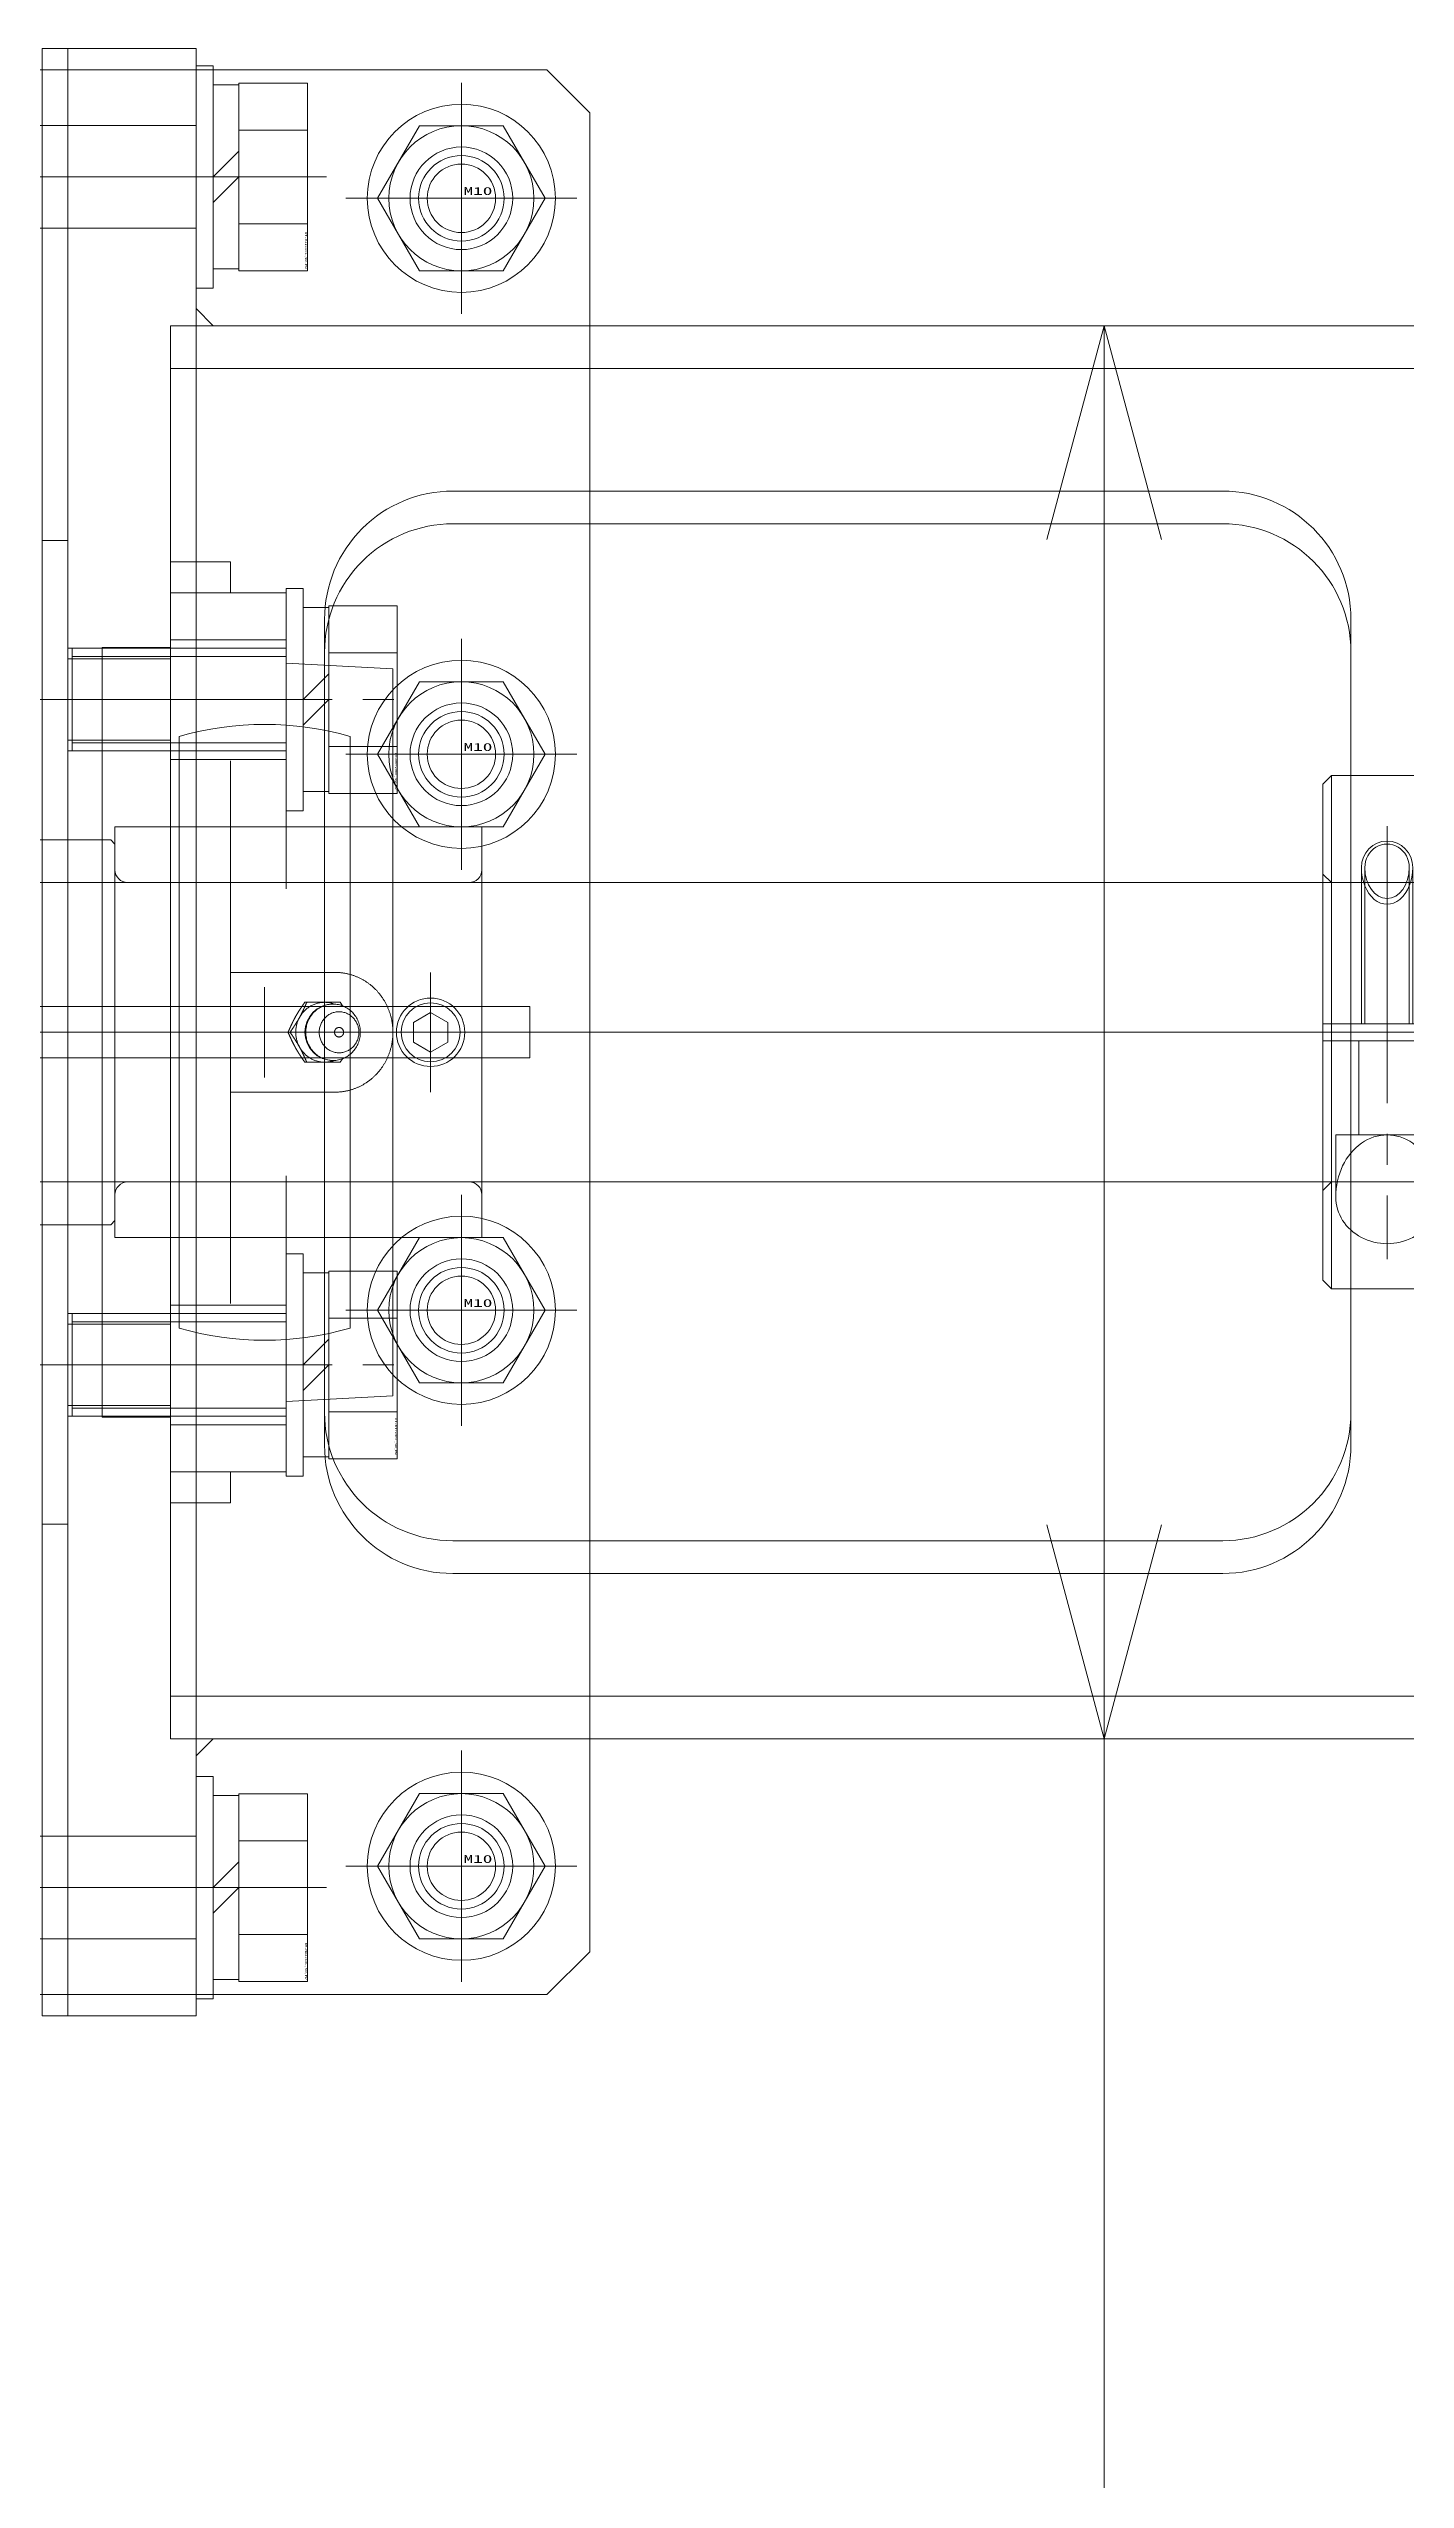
# Model space of a CAD drawing. Units: millimetres at full size. Extents: x -19442 to 19442, y -5866 to 5866.
# Drawn here: x -13617.4 to -13458.8, y 2080 to 2364.2 of the extents above; entities that cross this region are included whole.
import ezdxf
from ezdxf.enums import TextEntityAlignment as Align

# ---------------------------------------------------------------- set-up
doc = ezdxf.new("R2010")
doc.units = ezdxf.units.MM
doc.header["$LTSCALE"] = 3.6
doc.linetypes.add('CHAIN2', pattern=[12, 9, -1, 1, -1])
for name, color, linetype, lineweight in [('0-3_04_HIDDEN', 7, 'Continuous', 9), ('0-4_05_CENTER', 2, 'CHAIN2', 9), ('0-5_08_DIM', 3, 'Continuous', 9), ('0-6_0', 2, 'Continuous', 9), ('0-7_10_DRAFT', 1, 'Continuous', 9)]:
    doc.layers.add(name, color=color, linetype=linetype, lineweight=lineweight)
doc.styles.add('ＭＳ ゴシック', font='')
doc.styles.get('ＭＳ ゴシック').set_extended_font_data('MS Gothic')

# ---------------------------------------------------------------- blocks, each defined once
blk = doc.blocks.new('A$C757C1326_1')
at = {"layer": '0-3_04_HIDDEN'}
for p, q in [((1318, 112.5), (1285, 112.5)), ((1364, 82.6), (1364, -82.6)), ((1318, -112.5), (1285, -112.5))]:
    blk.add_line(p, q, dxfattribs=at)
blk.add_lwpolyline([(1242, 3), (1357, 3), (1357, -3), (1242, -3)], close=True, dxfattribs=at)
for centre in [(1349, 32.5), (1349, -32.5)]:
    blk.add_circle(centre, 6, dxfattribs=at)
at = {"layer": '0-4_05_CENTER'}
for p, q in [((1349, 87.162), (1349, 107.838)), ((1306.997, 100), (1277.623, 100)), ((1359.338, 97.5), (1338.662, 97.5)), ((1349, 22.162), (1349, 42.838)), ((1359.338, 32.5), (1338.662, 32.5)), ((-13.598, 0), (1372.498, 0)), ((1349, -42.838), (1349, -22.162)), ((1359.338, -32.5), (1338.662, -32.5)), ((1349, -107.838), (1349, -87.162)), ((1359.338, -97.5), (1338.662, -97.5)), ((1306.997, -100), (1277.623, -100))]:
    blk.add_line(p, q, dxfattribs=at)
at = {"layer": '0-6_0', "color": 134}
for points in [[(1318, 112.5), (1359, 112.5), (1364, 107.5), (1364, 82.6)], [(1364, -82.6), (1364, -107.5), (1359, -112.5), (1318, -112.5)]]:
    blk.add_lwpolyline(points, dxfattribs=at)
for centre in [(1349, 97.5), (1349, -97.5)]:
    blk.add_circle(centre, 6, dxfattribs=at)
blk = doc.blocks.new('10b_1')
at = {"layer": '0-6_0', "color": 134, "linetype": 'CHAIN2'}
for p, q in [((0, -13.512), (0, 13.512)), ((13.512, 0), (-13.512, 0))]:
    blk.add_line(p, q, dxfattribs=at)
at = {"layer": '0-6_0', "color": 134}
for q in [(-9.8, 0), (4.9, 8.487)]:
    blk.add_line((-4.9, 8.487), q, dxfattribs=at)
for points in [[(4.9, -8.487), (9.8, 0), (4.9, 8.487)], [(-9.8, 0), (-4.9, -8.487), (4.9, -8.487)]]:
    blk.add_lwpolyline(points, dxfattribs=at)
for radius in [11, 8.487, 5, 4]:
    blk.add_circle((0, 0), radius, dxfattribs=at)
at = {"layer": '0-7_10_DRAFT', "style": 'ＭＳ ゴシック', "width": 1.8}
blk.add_text('M10', height=0.9164, dxfattribs=at).set_placement((0.256, 0.117), align=Align.BOTTOM_LEFT)
blk = doc.blocks.new('A$C7CA06694_1')
at = {"layer": '0-3_04_HIDDEN'}
for p in [(1352, 32.5), (1352, -32.5)]:
    blk.add_blockref('10b_1', p, dxfattribs=at)
at = {"layer": '0-6_0'}
for name, p in [('A$C757C1326_1', (3, 0)), ('10b_1', (1352, 97.5)), ('10b_1', (1352, -97.5))]:
    blk.add_blockref(name, p, dxfattribs=at)
blk = doc.blocks.new('A$C5D2D39D7_1')
at = {"layer": '0-4_05_CENTER'}
for p, q in [((142.5, 87.162), (142.5, 107.838)), ((152.838, 97.5), (132.162, 97.5)), ((142.5, 22.162), (142.5, 42.838)), ((152.838, 32.5), (132.162, 32.5)), ((142.5, -42.838), (142.5, -22.162)), ((152.838, -32.5), (132.162, -32.5)), ((142.5, -107.838), (142.5, -87.162)), ((152.838, -97.5), (132.162, -97.5))]:
    blk.add_line(p, q, dxfattribs=at)
blk = doc.blocks.new('MUCFC207a_1')
at = {"layer": '0-3_04_HIDDEN', "color": 2}
for p, q in [((-45, 8), (-45, 0)), ((-45, 8), (45, 8)), ((-24, 6.5), (24, 6.5)), ((45, 8), (45, 0)), ((-17.5, 5), (-17.5, -34.9)), ((17.5, 5), (17.5, -34.9)), ((-55, 0), (-55, -7)), ((-51.391, 0), (-51.391, -13.5)), ((-45.891, 0), (-45.891, -13.5)), ((-31.891, 0), (-31.891, -13.5)), ((31.891, 0), (31.891, -13.5)), ((45.891, 0), (45.891, -13.5)), ((51.391, 0), (51.391, -13.5)), ((-51.391, -7), (-55, -7)), ((-31.723, -7), (31.723, -7)), ((-7, -19.239), (-7, -7)), ((7, -19.239), (7, -7)), ((55, -7), (51.391, -7)), ((-16.786, -13.5), (-51.391, -13.5)), ((-42.5, -26), (-43.158, -13.5)), ((0, -13.974), (0, -13.736)), ((16.786, -13.5), (51.391, -13.5)), ((42.5, -26), (43.158, -13.5)), ((-3.5, -15.688), (-3.5, -19.829)), ((3.5, -15.688), (3.5, -19.829)), ((-3.5, -19.829), (-3.093, -20.111)), ((3.5, -19.829), (3.093, -20.111)), ((42.5, -26), (-42.5, -26)), ((-24, -36.4), (24, -36.4))]:
    blk.add_line(p, q, dxfattribs=at)
for points in [[(-24, 6.5), (-24, -26), (-24, -36.4)], [(24, 6.5), (24, -26), (24, -36.4)], [(-55, 0), (55, 0), (55, -7)], [(-1.843, -14.624), (-1.821, -14.612), (-1.799, -14.599), (-1.776, -14.587), (-1.754, -14.575), (-1.732, -14.563), (-1.71, -14.551), (-1.688, -14.539), (-1.666, -14.527), (-1.644, -14.515), (-1.621, -14.503), (-1.599, -14.491), (-1.577, -14.479), (-1.555, -14.468), (-1.532, -14.456), (-1.51, -14.444), (-1.488, -14.433), (-1.465, -14.421), (-1.443, -14.409), (-1.42, -14.398), (-1.398, -14.386), (-1.375, -14.375), (-1.353, -14.364), (-1.33, -14.352), (-1.308, -14.341), (-1.285, -14.33), (-1.263, -14.318), (-1.24, -14.307), (-1.217, -14.296), (-1.195, -14.285), (-1.172, -14.274), (-1.149, -14.263), (-1.127, -14.252), (-1.104, -14.241), (-1.081, -14.23), (-1.058, -14.219), (-1.036, -14.208), (-1.013, -14.197), (-0.99, -14.186), (-0.967, -14.175)], [(-0.967, -14.175), (-0.944, -14.164), (-0.922, -14.154), (-0.899, -14.143), (-0.876, -14.132), (-0.853, -14.121), (-0.83, -14.111), (-0.807, -14.1), (-0.784, -14.089), (-0.761, -14.079), (-0.738, -14.068), (-0.715, -14.058), (-0.692, -14.047), (-0.669, -14.037), (-0.646, -14.026), (-0.623, -14.016), (-0.6, -14.005), (-0.577, -13.995), (-0.554, -13.984), (-0.531, -13.974), (-0.508, -13.963), (-0.485, -13.953), (-0.462, -13.942), (-0.439, -13.932), (-0.416, -13.922), (-0.393, -13.911), (-0.37, -13.901), (-0.347, -13.891), (-0.324, -13.88), (-0.301, -13.87), (-0.278, -13.86), (-0.254, -13.849), (-0.231, -13.839), (-0.208, -13.829), (-0.185, -13.819), (-0.162, -13.808), (-0.139, -13.798), (-0.116, -13.788), (-0.093, -13.777), (-0.069, -13.767)], [(-0.881, -14.567), (-0.86, -14.553), (-0.839, -14.539), (-0.818, -14.525), (-0.797, -14.511), (-0.776, -14.498), (-0.755, -14.484), (-0.733, -14.47), (-0.712, -14.456), (-0.691, -14.442), (-0.67, -14.428), (-0.649, -14.414), (-0.628, -14.4), (-0.607, -14.386), (-0.586, -14.372), (-0.565, -14.358), (-0.544, -14.344), (-0.523, -14.33), (-0.502, -14.316), (-0.481, -14.301), (-0.46, -14.287), (-0.439, -14.273), (-0.418, -14.259), (-0.397, -14.245), (-0.376, -14.231), (-0.355, -14.216), (-0.334, -14.202), (-0.313, -14.188), (-0.293, -14.174), (-0.272, -14.159), (-0.251, -14.145), (-0.23, -14.131), (-0.209, -14.117), (-0.188, -14.102), (-0.167, -14.088), (-0.146, -14.074), (-0.125, -14.06), (-0.104, -14.045), (-0.084, -14.031), (-0.063, -14.017)], [(-0.069, -13.767), (-0.046, -13.757), (-0.023, -13.747), (0, -13.736)], [(-0.063, -14.017), (-0.042, -14.002), (-0.021, -13.988), (0, -13.974)], [(0.069, -13.767), (0.046, -13.757), (0.023, -13.747), (0, -13.736)], [(0.063, -14.017), (0.042, -14.002), (0.021, -13.988), (0, -13.974)], [(0.881, -14.567), (0.86, -14.553), (0.839, -14.539), (0.818, -14.525), (0.797, -14.511), (0.776, -14.498), (0.755, -14.484), (0.733, -14.47), (0.712, -14.456), (0.691, -14.442), (0.67, -14.428), (0.649, -14.414), (0.628, -14.4), (0.607, -14.386), (0.586, -14.372), (0.565, -14.358), (0.544, -14.344), (0.523, -14.33), (0.502, -14.316), (0.481, -14.301), (0.46, -14.287), (0.439, -14.273), (0.418, -14.259), (0.397, -14.245), (0.376, -14.231), (0.355, -14.216), (0.334, -14.202), (0.313, -14.188), (0.293, -14.174), (0.272, -14.159), (0.251, -14.145), (0.23, -14.131), (0.209, -14.117), (0.188, -14.102), (0.167, -14.088), (0.146, -14.074), (0.125, -14.06), (0.104, -14.045), (0.084, -14.031), (0.063, -14.017)], [(0.967, -14.175), (0.944, -14.164), (0.922, -14.154), (0.899, -14.143), (0.876, -14.132), (0.853, -14.121), (0.83, -14.111), (0.807, -14.1), (0.784, -14.089), (0.761, -14.079), (0.738, -14.068), (0.715, -14.058), (0.692, -14.047), (0.669, -14.037), (0.646, -14.026), (0.623, -14.016), (0.6, -14.005), (0.577, -13.995), (0.554, -13.984), (0.531, -13.974), (0.508, -13.963), (0.485, -13.953), (0.462, -13.942), (0.439, -13.932), (0.416, -13.922), (0.393, -13.911), (0.37, -13.901), (0.347, -13.891), (0.324, -13.88), (0.301, -13.87), (0.278, -13.86), (0.254, -13.849), (0.231, -13.839), (0.208, -13.829), (0.185, -13.819), (0.162, -13.808), (0.139, -13.798), (0.116, -13.788), (0.093, -13.777), (0.069, -13.767)], [(1.843, -14.624), (1.821, -14.612), (1.799, -14.599), (1.776, -14.587), (1.754, -14.575), (1.732, -14.563), (1.71, -14.551), (1.688, -14.539), (1.666, -14.527), (1.644, -14.515), (1.621, -14.503), (1.599, -14.491), (1.577, -14.479), (1.555, -14.468), (1.532, -14.456), (1.51, -14.444), (1.488, -14.433), (1.465, -14.421), (1.443, -14.409), (1.42, -14.398), (1.398, -14.386), (1.375, -14.375), (1.353, -14.364), (1.33, -14.352), (1.308, -14.341), (1.285, -14.33), (1.263, -14.318), (1.24, -14.307), (1.217, -14.296), (1.195, -14.285), (1.172, -14.274), (1.149, -14.263), (1.127, -14.252), (1.104, -14.241), (1.081, -14.23), (1.058, -14.219), (1.036, -14.208), (1.013, -14.197), (0.99, -14.186), (0.967, -14.175)], [(-1.423, -14.929), (-1.518, -14.971), (-1.611, -15.017), (-1.704, -15.064), (-1.794, -15.115), (-1.883, -15.168), (-1.971, -15.224), (-2.056, -15.282), (-2.14, -15.342), (-2.222, -15.405), (-2.302, -15.471), (-2.379, -15.538), (-2.455, -15.608), (-2.529, -15.68), (-2.6, -15.754), (-2.669, -15.83), (-2.735, -15.908), (-2.799, -15.988), (-2.861, -16.07), (-2.92, -16.154), (-2.976, -16.239), (-3.03, -16.325), (-3.081, -16.414), (-3.129, -16.503), (-3.175, -16.594), (-3.217, -16.687), (-3.257, -16.78), (-3.294, -16.875), (-3.328, -16.971), (-3.359, -17.067), (-3.387, -17.165), (-3.412, -17.263), (-3.433, -17.362), (-3.452, -17.461), (-3.468, -17.561), (-3.481, -17.661), (-3.49, -17.762), (-3.496, -17.863), (-3.5, -17.964), (-3.5, -18.065)], [(-3.5, -15.688), (-3.479, -15.674), (-3.458, -15.66), (-3.437, -15.645), (-3.416, -15.631), (-3.396, -15.617), (-3.375, -15.603), (-3.354, -15.588), (-3.333, -15.574), (-3.312, -15.56), (-3.291, -15.545), (-3.27, -15.531), (-3.249, -15.517), (-3.228, -15.503), (-3.207, -15.489), (-3.186, -15.474), (-3.166, -15.46), (-3.145, -15.446), (-3.124, -15.432), (-3.103, -15.417), (-3.082, -15.403), (-3.061, -15.389), (-3.04, -15.375), (-3.019, -15.361), (-2.998, -15.347), (-2.977, -15.333), (-2.956, -15.319), (-2.935, -15.305), (-2.914, -15.29), (-2.893, -15.276), (-2.872, -15.262), (-2.851, -15.248), (-2.83, -15.234), (-2.809, -15.221), (-2.787, -15.207), (-2.766, -15.193), (-2.745, -15.179), (-2.724, -15.165), (-2.703, -15.151), (-2.682, -15.137)], [(-3.5, -15.926), (-3.477, -15.915), (-3.454, -15.905), (-3.431, -15.895), (-3.407, -15.885), (-3.384, -15.874), (-3.361, -15.864), (-3.338, -15.854), (-3.315, -15.844), (-3.292, -15.833), (-3.269, -15.823), (-3.245, -15.813), (-3.222, -15.802), (-3.199, -15.792), (-3.176, -15.782), (-3.153, -15.772), (-3.13, -15.761), (-3.107, -15.751), (-3.084, -15.741), (-3.061, -15.73), (-3.038, -15.72), (-3.015, -15.709), (-2.991, -15.699), (-2.968, -15.689), (-2.945, -15.678), (-2.922, -15.668), (-2.899, -15.657), (-2.876, -15.647), (-2.853, -15.636), (-2.83, -15.626), (-2.807, -15.615), (-2.784, -15.605), (-2.761, -15.594), (-2.738, -15.584), (-2.715, -15.573), (-2.693, -15.562), (-2.67, -15.552), (-2.647, -15.541), (-2.624, -15.53), (-2.601, -15.52)], [(-1.112, -16), (-1.263, -16.056), (-1.411, -16.12), (-1.556, -16.19), (-1.697, -16.267), (-1.833, -16.351), (-1.966, -16.441), (-2.094, -16.537), (-2.216, -16.639), (-2.333, -16.747), (-2.445, -16.861), (-2.551, -16.979), (-2.651, -17.102), (-2.744, -17.23), (-2.831, -17.362), (-2.91, -17.499), (-2.983, -17.638), (-3.049, -17.781), (-3.107, -17.927), (-3.158, -18.076), (-3.201, -18.227), (-3.237, -18.379), (-3.264, -18.533), (-3.284, -18.689), (-3.296, -18.845), (-3.3, -19.001), (-3.296, -19.158), (-3.284, -19.314), (-3.264, -19.469), (-3.237, -19.623), (-3.201, -19.776), (-3.158, -19.926), (-3.107, -20.075), (-3.049, -20.221), (-2.983, -20.364), (-2.91, -20.504), (-2.831, -20.64), (-2.744, -20.772), (-2.651, -20.9), (-2.551, -21.023)], [(-2.682, -15.137), (-2.661, -15.123), (-2.639, -15.11), (-2.618, -15.096), (-2.597, -15.082), (-2.576, -15.069), (-2.555, -15.055), (-2.533, -15.041), (-2.512, -15.028), (-2.491, -15.014), (-2.469, -15.001), (-2.448, -14.987), (-2.427, -14.974), (-2.405, -14.96), (-2.384, -14.947), (-2.363, -14.933), (-2.341, -14.92), (-2.32, -14.907), (-2.298, -14.893), (-2.277, -14.88), (-2.255, -14.867), (-2.234, -14.854), (-2.212, -14.841), (-2.191, -14.828), (-2.169, -14.815), (-2.148, -14.802), (-2.126, -14.789), (-2.104, -14.776), (-2.083, -14.763), (-2.061, -14.75), (-2.039, -14.737), (-2.017, -14.724), (-1.996, -14.712), (-1.974, -14.699), (-1.952, -14.686), (-1.93, -14.674), (-1.908, -14.661), (-1.886, -14.649), (-1.864, -14.636), (-1.843, -14.624)], [(-2.601, -15.52), (-2.578, -15.509), (-2.555, -15.498), (-2.532, -15.487), (-2.51, -15.476), (-2.487, -15.466), (-2.464, -15.455), (-2.441, -15.444), (-2.418, -15.433), (-2.396, -15.422), (-2.373, -15.411), (-2.35, -15.4), (-2.328, -15.389), (-2.305, -15.378), (-2.282, -15.367), (-2.26, -15.355), (-2.237, -15.344), (-2.214, -15.333), (-2.192, -15.322), (-2.169, -15.31), (-2.147, -15.299), (-2.124, -15.288), (-2.102, -15.276), (-2.079, -15.265), (-2.057, -15.253), (-2.034, -15.242), (-2.012, -15.23), (-1.99, -15.219), (-1.967, -15.207), (-1.945, -15.195), (-1.923, -15.183), (-1.9, -15.172), (-1.878, -15.16), (-1.856, -15.148), (-1.834, -15.136), (-1.812, -15.124), (-1.789, -15.112), (-1.767, -15.1), (-1.745, -15.088), (-1.723, -15.076)], [(-1.723, -15.076), (-1.701, -15.063), (-1.679, -15.051), (-1.657, -15.039), (-1.635, -15.026), (-1.613, -15.014), (-1.591, -15.001), (-1.569, -14.989), (-1.548, -14.976), (-1.526, -14.964), (-1.504, -14.951), (-1.482, -14.938), (-1.46, -14.926), (-1.439, -14.913), (-1.417, -14.9), (-1.395, -14.887), (-1.374, -14.874), (-1.352, -14.861), (-1.33, -14.848), (-1.309, -14.835), (-1.287, -14.822), (-1.266, -14.809), (-1.244, -14.796), (-1.223, -14.783), (-1.201, -14.769), (-1.18, -14.756), (-1.158, -14.743), (-1.137, -14.729), (-1.116, -14.716), (-1.094, -14.703), (-1.073, -14.689), (-1.052, -14.676), (-1.03, -14.662), (-1.009, -14.649), (-0.988, -14.635), (-0.966, -14.621), (-0.945, -14.608), (-0.924, -14.594), (-0.903, -14.58), (-0.881, -14.567)], [(2.379, -15.538), (2.302, -15.471), (2.222, -15.405), (2.14, -15.342), (2.056, -15.282), (1.971, -15.224), (1.883, -15.168), (1.794, -15.115), (1.704, -15.064), (1.611, -15.017), (1.518, -14.971), (1.423, -14.929), (1.327, -14.889), (1.229, -14.852), (1.131, -14.818), (1.031, -14.787), (0.931, -14.759), (0.829, -14.733), (0.727, -14.711), (0.625, -14.691), (0.521, -14.675), (0.418, -14.661), (0.314, -14.65), (0.209, -14.643), (0.105, -14.638), (0, -14.637), (-0.105, -14.638), (-0.209, -14.643), (-0.314, -14.65), (-0.418, -14.661), (-0.521, -14.675), (-0.625, -14.691), (-0.727, -14.711), (-0.829, -14.733), (-0.931, -14.759), (-1.031, -14.787), (-1.131, -14.818), (-1.229, -14.852), (-1.327, -14.889), (-1.423, -14.929)], [(3.3, -19.001), (3.296, -18.845), (3.284, -18.689), (3.264, -18.533), (3.237, -18.379), (3.201, -18.227), (3.158, -18.076), (3.107, -17.927), (3.049, -17.781), (2.983, -17.638), (2.91, -17.499), (2.831, -17.362), (2.744, -17.23), (2.651, -17.102), (2.551, -16.979), (2.445, -16.861), (2.333, -16.747), (2.216, -16.639), (2.094, -16.537), (1.966, -16.441), (1.833, -16.351), (1.697, -16.267), (1.556, -16.19), (1.411, -16.12), (1.263, -16.056), (1.112, -16), (0.958, -15.951), (0.802, -15.909), (0.644, -15.875), (0.484, -15.848), (0.323, -15.829), (0.162, -15.817), (0, -15.814), (-0.162, -15.817), (-0.323, -15.829), (-0.484, -15.848), (-0.644, -15.875), (-0.802, -15.909), (-0.958, -15.951), (-1.112, -16)], [(1.723, -15.076), (1.701, -15.063), (1.679, -15.051), (1.657, -15.039), (1.635, -15.026), (1.613, -15.014), (1.591, -15.001), (1.569, -14.989), (1.548, -14.976), (1.526, -14.964), (1.504, -14.951), (1.482, -14.938), (1.46, -14.926), (1.439, -14.913), (1.417, -14.9), (1.395, -14.887), (1.374, -14.874), (1.352, -14.861), (1.33, -14.848), (1.309, -14.835), (1.287, -14.822), (1.266, -14.809), (1.244, -14.796), (1.223, -14.783), (1.201, -14.769), (1.18, -14.756), (1.158, -14.743), (1.137, -14.729), (1.116, -14.716), (1.094, -14.703), (1.073, -14.689), (1.052, -14.676), (1.03, -14.662), (1.009, -14.649), (0.988, -14.635), (0.966, -14.621), (0.945, -14.608), (0.924, -14.594), (0.903, -14.58), (0.881, -14.567)], [(2.601, -15.52), (2.578, -15.509), (2.555, -15.498), (2.532, -15.487), (2.51, -15.476), (2.487, -15.466), (2.464, -15.455), (2.441, -15.444), (2.418, -15.433), (2.396, -15.422), (2.373, -15.411), (2.35, -15.4), (2.328, -15.389), (2.305, -15.378), (2.282, -15.367), (2.26, -15.355), (2.237, -15.344), (2.214, -15.333), (2.192, -15.322), (2.169, -15.31), (2.147, -15.299), (2.124, -15.288), (2.102, -15.276), (2.079, -15.265), (2.057, -15.253), (2.034, -15.242), (2.012, -15.23), (1.99, -15.219), (1.967, -15.207), (1.945, -15.195), (1.923, -15.183), (1.9, -15.172), (1.878, -15.16), (1.856, -15.148), (1.834, -15.136), (1.812, -15.124), (1.789, -15.112), (1.767, -15.1), (1.745, -15.088), (1.723, -15.076)], [(2.682, -15.137), (2.661, -15.123), (2.639, -15.11), (2.618, -15.096), (2.597, -15.082), (2.576, -15.069), (2.555, -15.055), (2.533, -15.041), (2.512, -15.028), (2.491, -15.014), (2.469, -15.001), (2.448, -14.987), (2.427, -14.974), (2.405, -14.96), (2.384, -14.947), (2.363, -14.933), (2.341, -14.92), (2.32, -14.907), (2.298, -14.893), (2.277, -14.88), (2.255, -14.867), (2.234, -14.854), (2.212, -14.841), (2.191, -14.828), (2.169, -14.815), (2.148, -14.802), (2.126, -14.789), (2.104, -14.776), (2.083, -14.763), (2.061, -14.75), (2.039, -14.737), (2.017, -14.724), (1.996, -14.712), (1.974, -14.699), (1.952, -14.686), (1.93, -14.674), (1.908, -14.661), (1.886, -14.649), (1.864, -14.636), (1.843, -14.624)], [(3.296, -19.154), (3.33, -19.059), (3.361, -18.962), (3.388, -18.865), (3.413, -18.766), (3.435, -18.668), (3.453, -18.568), (3.469, -18.468), (3.481, -18.368), (3.49, -18.267), (3.497, -18.166), (3.5, -18.065), (3.5, -17.964), (3.496, -17.863), (3.49, -17.762), (3.481, -17.661), (3.468, -17.561), (3.452, -17.461), (3.433, -17.362), (3.412, -17.263), (3.387, -17.165), (3.359, -17.067), (3.328, -16.971), (3.294, -16.875), (3.257, -16.78), (3.217, -16.687), (3.175, -16.594), (3.129, -16.503), (3.081, -16.414), (3.03, -16.325), (2.976, -16.239), (2.92, -16.154), (2.861, -16.07), (2.799, -15.988), (2.735, -15.908), (2.669, -15.83), (2.6, -15.754), (2.529, -15.68), (2.455, -15.608), (2.379, -15.538)], [(3.5, -15.926), (3.477, -15.915), (3.454, -15.905), (3.431, -15.895), (3.407, -15.885), (3.384, -15.874), (3.361, -15.864), (3.338, -15.854), (3.315, -15.844), (3.292, -15.833), (3.269, -15.823), (3.245, -15.813), (3.222, -15.802), (3.199, -15.792), (3.176, -15.782), (3.153, -15.772), (3.13, -15.761), (3.107, -15.751), (3.084, -15.741), (3.061, -15.73), (3.038, -15.72), (3.015, -15.709), (2.991, -15.699), (2.968, -15.689), (2.945, -15.678), (2.922, -15.668), (2.899, -15.657), (2.876, -15.647), (2.853, -15.636), (2.83, -15.626), (2.807, -15.615), (2.784, -15.605), (2.761, -15.594), (2.738, -15.584), (2.715, -15.573), (2.693, -15.562), (2.67, -15.552), (2.647, -15.541), (2.624, -15.53), (2.601, -15.52)], [(3.5, -15.688), (3.479, -15.674), (3.458, -15.66), (3.437, -15.645), (3.416, -15.631), (3.396, -15.617), (3.375, -15.603), (3.354, -15.588), (3.333, -15.574), (3.312, -15.56), (3.291, -15.545), (3.27, -15.531), (3.249, -15.517), (3.228, -15.503), (3.207, -15.489), (3.186, -15.474), (3.166, -15.46), (3.145, -15.446), (3.124, -15.432), (3.103, -15.417), (3.082, -15.403), (3.061, -15.389), (3.04, -15.375), (3.019, -15.361), (2.998, -15.347), (2.977, -15.333), (2.956, -15.319), (2.935, -15.305), (2.914, -15.29), (2.893, -15.276), (2.872, -15.262), (2.851, -15.248), (2.83, -15.234), (2.809, -15.221), (2.787, -15.207), (2.766, -15.193), (2.745, -15.179), (2.724, -15.165), (2.703, -15.151), (2.682, -15.137)], [(-7, -19.239), (-6.999, -19.321), (-6.998, -19.404), (-6.995, -19.487), (-6.992, -19.57), (-6.987, -19.653), (-6.981, -19.736), (-6.974, -19.819), (-6.966, -19.901), (-6.957, -19.984), (-6.947, -20.066), (-6.936, -20.148), (-6.924, -20.231), (-6.911, -20.313), (-6.897, -20.394), (-6.882, -20.476), (-6.865, -20.558), (-6.848, -20.639), (-6.83, -20.72), (-6.811, -20.801), (-6.79, -20.881), (-6.769, -20.962), (-6.746, -21.042), (-6.723, -21.122), (-6.699, -21.201), (-6.673, -21.281), (-6.647, -21.359), (-6.619, -21.438), (-6.591, -21.516), (-6.561, -21.594), (-6.531, -21.672), (-6.5, -21.749), (-6.467, -21.826), (-6.434, -21.903), (-6.399, -21.979), (-6.364, -22.054), (-6.328, -22.129), (-6.291, -22.204), (-6.253, -22.279), (-6.213, -22.352)], [(-3.5, -18.018), (-3.5, -18.027), (-3.5, -18.036), (-3.5, -18.045), (-3.5, -18.054), (-3.5, -18.063), (-3.5, -18.072), (-3.499, -18.081), (-3.499, -18.09), (-3.499, -18.099), (-3.499, -18.108), (-3.498, -18.117), (-3.498, -18.126), (-3.498, -18.135), (-3.498, -18.144), (-3.497, -18.153), (-3.497, -18.163), (-3.496, -18.172), (-3.496, -18.181), (-3.495, -18.19), (-3.495, -18.199), (-3.494, -18.208), (-3.494, -18.217), (-3.493, -18.226), (-3.493, -18.235), (-3.492, -18.244), (-3.492, -18.253), (-3.491, -18.262), (-3.49, -18.271), (-3.489, -18.28), (-3.489, -18.289), (-3.488, -18.298), (-3.487, -18.307), (-3.486, -18.316), (-3.485, -18.325), (-3.485, -18.334), (-3.484, -18.343), (-3.483, -18.352), (-3.482, -18.361), (-3.481, -18.37)], [(-3.5, -18.065), (-3.497, -18.166), (-3.49, -18.267), (-3.481, -18.368), (-3.469, -18.468), (-3.453, -18.568), (-3.435, -18.668), (-3.413, -18.766), (-3.388, -18.865), (-3.361, -18.962), (-3.33, -19.059), (-3.296, -19.154)], [(-3.481, -18.37), (-3.48, -18.379), (-3.479, -18.388), (-3.478, -18.397), (-3.477, -18.406), (-3.476, -18.415), (-3.475, -18.424), (-3.473, -18.433), (-3.472, -18.442), (-3.471, -18.451), (-3.47, -18.46), (-3.469, -18.469), (-3.467, -18.478), (-3.466, -18.487), (-3.465, -18.496), (-3.463, -18.505), (-3.462, -18.514), (-3.461, -18.523), (-3.459, -18.532), (-3.458, -18.541), (-3.456, -18.55), (-3.455, -18.559), (-3.453, -18.568), (-3.452, -18.577), (-3.45, -18.586), (-3.449, -18.595), (-3.447, -18.603), (-3.445, -18.612), (-3.444, -18.621), (-3.442, -18.63), (-3.44, -18.639), (-3.439, -18.648), (-3.437, -18.657), (-3.435, -18.666), (-3.433, -18.675), (-3.431, -18.684), (-3.43, -18.692), (-3.428, -18.701), (-3.426, -18.71), (-3.424, -18.719)], [(-3.424, -18.719), (-3.422, -18.728), (-3.42, -18.737), (-3.418, -18.746), (-3.416, -18.754), (-3.414, -18.763), (-3.412, -18.772), (-3.41, -18.781), (-3.408, -18.79), (-3.405, -18.799), (-3.403, -18.807), (-3.401, -18.816), (-3.399, -18.825), (-3.396, -18.834), (-3.394, -18.843), (-3.392, -18.851), (-3.39, -18.86), (-3.387, -18.869), (-3.385, -18.878), (-3.382, -18.886), (-3.38, -18.895), (-3.378, -18.904), (-3.375, -18.913), (-3.373, -18.921), (-3.37, -18.93), (-3.368, -18.939), (-3.365, -18.948), (-3.362, -18.956), (-3.36, -18.965), (-3.357, -18.974), (-3.354, -18.982), (-3.352, -18.991), (-3.349, -19), (-3.346, -19.008), (-3.344, -19.017), (-3.341, -19.026), (-3.338, -19.034), (-3.335, -19.043), (-3.332, -19.052), (-3.329, -19.06)], [(-3.329, -19.06), (-3.327, -19.069), (-3.324, -19.077), (-3.321, -19.086), (-3.318, -19.095), (-3.315, -19.103), (-3.312, -19.112), (-3.309, -19.12), (-3.306, -19.129), (-3.302, -19.137), (-3.299, -19.146), (-3.296, -19.154)], [(-0.809, -17.517), (-0.918, -17.558), (-1.026, -17.604), (-1.131, -17.655), (-1.234, -17.712), (-1.333, -17.772), (-1.43, -17.838), (-1.523, -17.908), (-1.612, -17.982), (-1.697, -18.061), (-1.778, -18.143), (-1.855, -18.229), (-1.928, -18.319), (-1.996, -18.412), (-2.059, -18.508), (-2.117, -18.607), (-2.17, -18.709), (-2.217, -18.813), (-2.26, -18.919), (-2.297, -19.027), (-2.328, -19.137), (-2.354, -19.248), (-2.374, -19.36), (-2.388, -19.473), (-2.397, -19.586), (-2.4, -19.7), (-2.397, -19.814), (-2.388, -19.927), (-2.374, -20.04), (-2.354, -20.152), (-2.328, -20.263), (-2.297, -20.373), (-2.26, -20.481), (-2.217, -20.587), (-2.17, -20.691), (-2.117, -20.793), (-2.059, -20.892), (-1.996, -20.988), (-1.928, -21.081), (-1.855, -21.171)], [(2.4, -19.7), (2.397, -19.586), (2.388, -19.473), (2.374, -19.36), (2.354, -19.248), (2.328, -19.137), (2.297, -19.027), (2.26, -18.919), (2.217, -18.813), (2.17, -18.709), (2.117, -18.607), (2.059, -18.508), (1.996, -18.412), (1.928, -18.319), (1.855, -18.229), (1.778, -18.143), (1.697, -18.061), (1.612, -17.982), (1.523, -17.908), (1.43, -17.838), (1.333, -17.772), (1.234, -17.712), (1.131, -17.655), (1.026, -17.604), (0.918, -17.558), (0.809, -17.517), (0.697, -17.482), (0.583, -17.451), (0.468, -17.426), (0.352, -17.407), (0.235, -17.393), (0.118, -17.385), (0, -17.382), (-0.118, -17.385), (-0.235, -17.393), (-0.352, -17.407), (-0.468, -17.426), (-0.583, -17.451), (-0.697, -17.482), (-0.809, -17.517)], [(-0.187, -19.196), (-0.212, -19.205), (-0.237, -19.216), (-0.261, -19.228), (-0.285, -19.241), (-0.308, -19.255), (-0.33, -19.27), (-0.352, -19.286), (-0.372, -19.303), (-0.392, -19.321), (-0.411, -19.34), (-0.429, -19.36), (-0.445, -19.381), (-0.461, -19.402), (-0.476, -19.425), (-0.489, -19.447), (-0.501, -19.471), (-0.512, -19.495), (-0.522, -19.52), (-0.531, -19.544), (-0.538, -19.57), (-0.544, -19.595), (-0.549, -19.621), (-0.552, -19.647), (-0.554, -19.674), (-0.555, -19.7), (-0.554, -19.726), (-0.552, -19.752), (-0.549, -19.779), (-0.544, -19.804), (-0.538, -19.83), (-0.531, -19.855), (-0.522, -19.88), (-0.512, -19.905), (-0.501, -19.929), (-0.489, -19.952), (-0.476, -19.975), (-0.461, -19.998), (-0.445, -20.019), (-0.429, -20.04)], [(0.555, -19.7), (0.554, -19.674), (0.552, -19.647), (0.549, -19.621), (0.544, -19.595), (0.538, -19.57), (0.531, -19.544), (0.522, -19.52), (0.512, -19.495), (0.501, -19.471), (0.489, -19.447), (0.476, -19.425), (0.461, -19.402), (0.445, -19.381), (0.429, -19.36), (0.411, -19.34), (0.392, -19.321), (0.372, -19.303), (0.352, -19.286), (0.33, -19.27), (0.308, -19.255), (0.285, -19.241), (0.261, -19.228), (0.237, -19.216), (0.212, -19.205), (0.187, -19.196), (0.161, -19.187), (0.135, -19.18), (0.108, -19.175), (0.081, -19.17), (0.054, -19.167), (0.027, -19.165), (0, -19.164), (-0.027, -19.165), (-0.054, -19.167), (-0.081, -19.17), (-0.108, -19.175), (-0.135, -19.18), (-0.161, -19.187), (-0.187, -19.196)], [(0.476, -19.975), (0.489, -19.952), (0.501, -19.929), (0.512, -19.905), (0.522, -19.88), (0.531, -19.855), (0.538, -19.83), (0.544, -19.804), (0.549, -19.779), (0.552, -19.752), (0.554, -19.726), (0.555, -19.7)], [(2.059, -20.892), (2.117, -20.793), (2.17, -20.691), (2.217, -20.587), (2.26, -20.481), (2.297, -20.373), (2.328, -20.263), (2.354, -20.152), (2.374, -20.04), (2.388, -19.927), (2.397, -19.814), (2.4, -19.7)], [(2.831, -20.64), (2.91, -20.504), (2.983, -20.364), (3.049, -20.221), (3.107, -20.075), (3.158, -19.926), (3.201, -19.776), (3.237, -19.623), (3.264, -19.469), (3.284, -19.314), (3.296, -19.158), (3.3, -19.001)], [(6.746, -21.042), (6.769, -20.962), (6.79, -20.881), (6.811, -20.801), (6.83, -20.72), (6.848, -20.639), (6.865, -20.558), (6.882, -20.476), (6.897, -20.394), (6.911, -20.313), (6.924, -20.231), (6.936, -20.148), (6.947, -20.066), (6.957, -19.984), (6.966, -19.901), (6.974, -19.819), (6.981, -19.736), (6.987, -19.653), (6.992, -19.57), (6.995, -19.487), (6.998, -19.404), (6.999, -19.321), (7, -19.239)], [(-6.213, -22.352), (-6.173, -22.426), (-6.132, -22.499), (-6.091, -22.571), (-6.048, -22.643), (-6.004, -22.715), (-5.959, -22.786), (-5.914, -22.856), (-5.868, -22.926), (-5.82, -22.995), (-5.772, -23.064), (-5.723, -23.132), (-5.673, -23.199), (-5.622, -23.266), (-5.571, -23.333), (-5.518, -23.398), (-5.465, -23.464), (-5.411, -23.528), (-5.356, -23.592), (-5.3, -23.655), (-5.244, -23.717), (-5.187, -23.779), (-5.129, -23.84), (-5.07, -23.901), (-5.01, -23.961), (-4.95, -24.02), (-4.889, -24.078), (-4.827, -24.136), (-4.764, -24.192), (-4.701, -24.248), (-4.637, -24.304), (-4.572, -24.358), (-4.507, -24.412), (-4.441, -24.465), (-4.374, -24.518), (-4.307, -24.569), (-4.239, -24.62), (-4.17, -24.669), (-4.101, -24.718), (-4.031, -24.767)], [(-2.551, -21.023), (-2.445, -21.142), (-2.333, -21.255), (-2.216, -21.363), (-2.094, -21.465), (-1.966, -21.561), (-1.833, -21.652), (-1.697, -21.735), (-1.556, -21.812), (-1.411, -21.883), (-1.263, -21.946), (-1.112, -22.002), (-0.958, -22.052), (-0.802, -22.093), (-0.644, -22.128), (-0.484, -22.154), (-0.323, -22.173), (-0.162, -22.185), (0, -22.189), (0.162, -22.185), (0.323, -22.173), (0.484, -22.154), (0.644, -22.128), (0.802, -22.093), (0.958, -22.052), (1.112, -22.002), (1.263, -21.946), (1.411, -21.883), (1.556, -21.812), (1.697, -21.735), (1.833, -21.652), (1.966, -21.561), (2.094, -21.465), (2.216, -21.363), (2.333, -21.255), (2.445, -21.142), (2.551, -21.023), (2.651, -20.9), (2.744, -20.772), (2.831, -20.64)], [(-1.855, -21.171), (-1.778, -21.257), (-1.697, -21.339), (-1.612, -21.418), (-1.523, -21.492), (-1.43, -21.562), (-1.333, -21.628), (-1.234, -21.688), (-1.131, -21.745), (-1.026, -21.796), (-0.918, -21.842), (-0.809, -21.883), (-0.697, -21.918), (-0.583, -21.949), (-0.468, -21.974), (-0.352, -21.993), (-0.235, -22.007), (-0.118, -22.015), (0, -22.018), (0.118, -22.015), (0.235, -22.007), (0.352, -21.993), (0.468, -21.974), (0.583, -21.949), (0.697, -21.918), (0.809, -21.883), (0.918, -21.842), (1.026, -21.796), (1.131, -21.745), (1.234, -21.688), (1.333, -21.628), (1.43, -21.562), (1.523, -21.492), (1.612, -21.418), (1.697, -21.339), (1.778, -21.257), (1.855, -21.171), (1.928, -21.081), (1.996, -20.988), (2.059, -20.892)], [(-0.429, -20.04), (-0.411, -20.06), (-0.392, -20.079), (-0.372, -20.097), (-0.352, -20.114), (-0.33, -20.13), (-0.308, -20.145), (-0.285, -20.159), (-0.261, -20.172), (-0.237, -20.184), (-0.212, -20.195), (-0.187, -20.204), (-0.161, -20.213), (-0.135, -20.22), (-0.108, -20.225), (-0.081, -20.23), (-0.054, -20.233), (-0.027, -20.235), (0, -20.236), (0.027, -20.235), (0.054, -20.233), (0.081, -20.23), (0.108, -20.225), (0.135, -20.22), (0.161, -20.213), (0.187, -20.204), (0.212, -20.195), (0.237, -20.184), (0.261, -20.172), (0.285, -20.159), (0.308, -20.145), (0.33, -20.13), (0.352, -20.114), (0.372, -20.097), (0.392, -20.079), (0.411, -20.06), (0.429, -20.04), (0.445, -20.019), (0.461, -19.998), (0.476, -19.975)], [(5.129, -23.84), (5.187, -23.779), (5.244, -23.717), (5.3, -23.655), (5.356, -23.592), (5.411, -23.528), (5.465, -23.464), (5.518, -23.398), (5.571, -23.333), (5.622, -23.266), (5.673, -23.199), (5.723, -23.132), (5.772, -23.064), (5.82, -22.995), (5.868, -22.926), (5.914, -22.856), (5.959, -22.786), (6.004, -22.715), (6.048, -22.643), (6.091, -22.571), (6.132, -22.499), (6.173, -22.426), (6.213, -22.352), (6.253, -22.279), (6.291, -22.204), (6.328, -22.129), (6.364, -22.054), (6.399, -21.979), (6.434, -21.903), (6.467, -21.826), (6.5, -21.749), (6.531, -21.672), (6.561, -21.594), (6.591, -21.516), (6.619, -21.438), (6.647, -21.359), (6.673, -21.281), (6.699, -21.201), (6.723, -21.122), (6.746, -21.042)], [(-4.031, -24.767), (-3.96, -24.814), (-3.889, -24.861), (-3.817, -24.906), (-3.745, -24.951), (-3.672, -24.995), (-3.599, -25.038), (-3.525, -25.08), (-3.45, -25.122), (-3.375, -25.162), (-3.3, -25.202), (-3.224, -25.24), (-3.147, -25.278), (-3.07, -25.315), (-2.993, -25.351), (-2.915, -25.386), (-2.837, -25.42), (-2.758, -25.453), (-2.679, -25.485), (-2.599, -25.517), (-2.519, -25.547), (-2.439, -25.576), (-2.358, -25.605), (-2.277, -25.632), (-2.196, -25.659), (-2.114, -25.684), (-2.032, -25.709), (-1.95, -25.733), (-1.867, -25.755), (-1.784, -25.777), (-1.701, -25.797), (-1.617, -25.817), (-1.534, -25.836), (-1.45, -25.853), (-1.366, -25.87), (-1.281, -25.886), (-1.197, -25.901), (-1.112, -25.914), (-1.027, -25.927), (-0.942, -25.939)], [(2.358, -25.605), (2.439, -25.576), (2.519, -25.547), (2.599, -25.517), (2.679, -25.485), (2.758, -25.453), (2.837, -25.42), (2.915, -25.386), (2.993, -25.351), (3.07, -25.315), (3.147, -25.278), (3.224, -25.24), (3.3, -25.202), (3.375, -25.162), (3.45, -25.122), (3.525, -25.08), (3.599, -25.038), (3.672, -24.995), (3.745, -24.951), (3.817, -24.906), (3.889, -24.861), (3.96, -24.814), (4.031, -24.767), (4.101, -24.718), (4.17, -24.669), (4.239, -24.62), (4.307, -24.569), (4.374, -24.518), (4.441, -24.465), (4.507, -24.412), (4.572, -24.358), (4.637, -24.304), (4.701, -24.248), (4.764, -24.192), (4.827, -24.136), (4.889, -24.078), (4.95, -24.02), (5.01, -23.961), (5.07, -23.901), (5.129, -23.84)], [(-0.942, -25.939), (-0.857, -25.949), (-0.772, -25.959), (-0.686, -25.967), (-0.601, -25.975), (-0.515, -25.982), (-0.429, -25.987), (-0.343, -25.992), (-0.258, -25.995), (-0.172, -25.998), (-0.086, -26), (0, -26), (0.086, -26), (0.172, -25.998), (0.258, -25.995), (0.343, -25.992), (0.429, -25.987), (0.515, -25.982), (0.601, -25.975), (0.686, -25.967), (0.772, -25.959), (0.857, -25.949), (0.942, -25.939), (1.027, -25.927), (1.112, -25.914), (1.197, -25.901), (1.281, -25.886), (1.366, -25.87), (1.45, -25.853), (1.534, -25.836), (1.617, -25.817), (1.701, -25.797), (1.784, -25.777), (1.867, -25.755), (1.95, -25.733), (2.032, -25.709), (2.114, -25.684), (2.196, -25.659), (2.277, -25.632), (2.358, -25.605)]]:
    blk.add_lwpolyline(points, dxfattribs=at)
blk.add_lwpolyline([(-1.155, -28.4), (-2.309, -30.4), (-1.155, -32.4), (1.155, -32.4), (2.309, -30.4), (1.155, -28.4)], close=True, dxfattribs=at)
for radius in [4, 3.45]:
    blk.add_circle((0, -30.4), radius, dxfattribs=at)
for centre, radius, start, end in [((-19, 5), 1.5, 0, 90), ((19, 5), 1.5, 90, 180), ((0, -19.001), 3.3, 0, 180), ((-19, -34.9), 1.5, 270, 0), ((19, -34.9), 1.5, 180, 270)]:
    blk.add_arc(centre, radius, start, end, dxfattribs=at)
at = {"layer": '0-4_05_CENTER'}
for p, q in [((-38.891, -17.158), (-38.891, 3.272)), ((38.891, -17.158), (38.891, 3.272)), ((-7, -30.4), (7, -30.4))]:
    blk.add_line(p, q, dxfattribs=at)
at = {"layer": '0-7_10_DRAFT'}
for p, q in [((0, -36.4), (0, 8)), ((34.583, -1), (-34.583, -1)), ((-5.276, -11), (5.276, -11)), ((34.583, -21), (-34.583, -21))]:
    blk.add_line(p, q, dxfattribs=at)
for start, end in [(163.87238, 196.12762), (343.87238, 16.12762)]:
    blk.add_arc((0, -11), 36, start, end, dxfattribs=at)
blk = doc.blocks.new('A$C4DE534E5_2')
at = {"layer": '0-3_04_HIDDEN', "linetype": 'CHAIN2'}
blk.add_line((0, -27.009), (0, 15.354), dxfattribs=at)
at = {"layer": '0-3_04_HIDDEN'}
for p, q in [((-10.97, 13), (10.97, 13)), ((-10.97, 5), (-10.97, 13)), ((-5.485, 5), (-5.485, 13)), ((5.485, 5), (5.485, 13)), ((10.97, 5), (10.97, 13)), ((-10.97, 5), (10.97, 5)), ((-10.75, 5), (-10.75, 2)), ((0, 2), (-3, 5)), ((0, 5), (3, 2)), ((10.75, 2), (10.75, 5)), ((-13, 2), (13, 2)), ((-13, 2), (-13, 0)), ((-13, 0), (13, 0)), ((-6, -25), (-6, 0)), ((-5.053, -25), (-5.053, 0)), ((5.053, -25), (5.053, 0)), ((6, -25), (6, 0)), ((13, 0), (13, 2)), ((-6, -25), (6, -25))]:
    blk.add_line(p, q, dxfattribs=at)
at = {"layer": '0-7_10_DRAFT', "style": 'ＭＳ ゴシック', "width": 1.8}
blk.add_text('BT-M12x30L,SW,PW', height=0.2199, dxfattribs=at).set_placement((6.19, 12.658), align=Align.BOTTOM_LEFT)
blk = doc.blocks.new('A$C038C65EF_1')
at = {"layer": '0-3_04_HIDDEN'}
for p, q in [((-180, 101.5), (-165, 101.5)), ((-180, 88.5), (-165, 88.5)), ((-165, 82.6), (-168, 82.6)), ((-168, -82.6), (-168, 82.6)), ((-15, 82.6), (-12, 82.6)), ((-12, -82.6), (-12, 82.6)), ((-168, 77.6), (-12, 77.6)), ((-12, 44.891), (0, 44.891)), ((-12, 43.641), (0, 43.641)), ((-12, 34.141), (0, 34.141)), ((-12, 32.891), (0, 32.891)), ((-168, 31), (-180, 31)), ((-168, -31), (-180, -31)), ((-12, -32.891), (0, -32.891)), ((-12, -34.141), (0, -34.141)), ((-12, -43.641), (0, -43.641)), ((-12, -44.891), (0, -44.891)), ((-168, -77.6), (-12, -77.6)), ((-165, -82.6), (-168, -82.6)), ((-15, -82.6), (-12, -82.6))]:
    blk.add_line(p, q, dxfattribs=at)
at = {"layer": '0-4_05_CENTER'}
for p, q in [((-22.366, 100), (7.26, 100)), ((-157.634, 95), (-187.26, 95)), ((-16.143, 38.891), (4.119, 38.891)), ((6, 0), (-186.302, 0)), ((-16.143, -38.891), (4.119, -38.891)), ((-22.366, -100), (7.26, -100))]:
    blk.add_line(p, q, dxfattribs=at)
at = {"layer": '0-6_0', "color": 134}
for p, q in [((-15, 82.6), (-165, 82.6)), ((-135, 63.275), (-45, 63.275)), ((-135, 59.445), (-45, 59.445)), ((-150, -48.275), (-150, 48.275)), ((-30, 48.275), (-30, -48.275)), ((-45, -59.445), (-135, -59.445)), ((-45, -63.275), (-135, -63.275)), ((-15, -82.6), (-165, -82.6))]:
    blk.add_line(p, q, dxfattribs=at)
for points in [[(-180, 115), (-165, 115), (-165, -90), (-180, -90)], [(-15, -115), (0, -115), (0, 115), (-15, 115)]]:
    blk.add_lwpolyline(points, close=True, dxfattribs=at)
at = {"layer": '0-6_0', "color": 3}
for points in [[(-165, 82.6), (-163, 82.6), (-163, 82.6), (-165, 84.6)], [(-15, 82.6), (-17, 82.6), (-17, 82.6), (-15, 84.6)], [(-165, -82.6), (-163, -82.6), (-163, -82.6), (-165, -84.6)], [(-15, -82.6), (-17, -82.6), (-17, -82.6), (-15, -84.6)]]:
    blk.add_lwpolyline(points, close=True, dxfattribs=at)
at = {"layer": '0-6_0', "color": 134}
for centre, start, end in [((-135, 48.275), 90, 180), ((-45, 48.275), 0, 90), ((-135, 44.445), 90, 180), ((-45, 44.445), 0, 90), ((-135, -44.445), 180, 270), ((-45, -44.445), 270, 0), ((-135, -48.275), 180, 270), ((-45, -48.275), 270, 0)]:
    blk.add_arc(centre, 15, start, end, dxfattribs=at)
blk = doc.blocks.new('A$C501748FC_1')
at = {"layer": '0-3_04_HIDDEN'}
for p, q in [((-300, 17.5), (-2, 17.5)), ((-300, -17.5), (-2, -17.5))]:
    blk.add_line(p, q, dxfattribs=at)
at = {"layer": '0-4_05_CENTER'}
blk.add_line((-1560, 0), (4.867, 0), dxfattribs=at)
blk = doc.blocks.new('SNCS-HN-V35.0-D45-L25.5a_1')
at = {"layer": '0-3_04_HIDDEN', "color": 2}
for points in [[(-25.5, 17.5), (0, 17.5), (0, 22), (-0.5, 22.5), (-25, 22.5), (-25.5, 22)], [(-25.5, -17.5), (0, -17.5), (0, -22), (-0.5, -22.5), (-25, -22.5), (-25.5, -22)]]:
    blk.add_lwpolyline(points, close=True, dxfattribs=at)
at = {"layer": '0-7_10_DRAFT'}
blk.add_line((-25.5, 0), (0, 0), dxfattribs=at)
blk = doc.blocks.new('A$C724029F7_1')
at = {"layer": '0-3_04_HIDDEN'}
for name, p in [('A$C501748FC_1', (0, 0)), ('SNCS-HN-V35.0-D45-L25.5a_1', (-274.5, 0))]:
    blk.add_blockref(name, p, dxfattribs=at)
blk = doc.blocks.new('A$C1EEF0FFA_1')
at = {"layer": '0-6_0', "color": 134, "linetype": 'CHAIN2'}
blk.add_line((0, -57.157), (0, 15.24), dxfattribs=at)
at = {"layer": '0-6_0', "color": 134}
for p, q in [((-10.97, 13), (10.97, 13)), ((-10.97, 5), (-10.97, 13)), ((-5.485, 5), (-5.485, 13)), ((5.485, 5), (5.485, 13)), ((10.97, 5), (10.97, 13)), ((-10.97, 5), (10.97, 5)), ((-10.75, 5), (-10.75, 2)), ((0, 2), (-3, 5)), ((0, 5), (3, 2)), ((10.75, 2), (10.75, 5)), ((-13, 2), (13, 2)), ((-13, 2), (-13, 0)), ((-13, 0), (13, 0)), ((-6, -55), (-6, 0)), ((6, -55), (6, 0)), ((13, 0), (13, 2)), ((-6, -19), (6, -19)), ((-5.053, -55), (-5.053, -19)), ((5.053, -55), (5.053, -19)), ((-6, -55), (6, -55))]:
    blk.add_line(p, q, dxfattribs=at)
at = {"layer": '0-7_10_DRAFT', "style": 'ＭＳ ゴシック', "width": 1.8}
blk.add_text('BT-M12x60L,SW,PW', height=0.2199, dxfattribs=at).set_placement((6.421, 12.658), align=Align.BOTTOM_LEFT)
blk = doc.blocks.new('SCSBN35-43c_1')
at = {"layer": '0-3_04_HIDDEN', "color": 2}
for p, q in [((-17.5, 16.5), (-18.5, 17.5)), ((17.5, 16.5), (18.5, 17.5)), ((-19.261, 16), (-12, 16)), ((-17.5, 1), (-17.5, 16.5)), ((-12, 4), (-12, 16)), ((17.5, 1), (17.5, 16.5)), ((-1, 13.3), (-12, 13.3)), ((19.261, 13), (1, 13)), ((19.261, 12.6), (1, 12.6)), ((-1, 6.7), (-12, 6.7)), ((19.261, 7.4), (1, 7.4)), ((19.261, 7), (1, 7)), ((-19.261, 4), (-12, 4)), ((-17.5, 1), (-18.5, 0)), ((17.5, 1), (18.5, 0))]:
    blk.add_line(p, q, dxfattribs=at)
at = {"layer": '0-4_05_CENTER'}
blk.add_line((24.114, 10), (-26.532, 10), dxfattribs=at)
at = {"layer": '0-6_0'}
for p, q in [((-30, 16.5), (-29, 17.5)), ((-29, 17.5), (29, 17.5)), ((-1, 0), (-1, 17.5)), ((1, 0), (1, 17.5)), ((30, 16.5), (29, 17.5)), ((-30, 16.5), (-30, 10)), ((-1, 16.5), (-30, 16.5)), ((30, 16.5), (1, 16.5)), ((30, 3.5), (30, 16.5)), ((-30, 3.5), (-30, 10)), ((-30, 3.5), (-29, 2.5)), ((-1, 3.5), (-30, 3.5)), ((30, 3.5), (1, 3.5)), ((30, 3.5), (29, 2.5)), ((-29, 2.5), (-1, 2.5)), ((-21.5, 2.5), (-21.5, 1)), ((-21.5, 1), (-20.5, 0)), ((-21.5, 1), (-1, 1)), ((20.5, 0), (-20.5, 0)), ((1, 2.5), (29, 2.5)), ((1, 1), (21.5, 1)), ((20.5, 0), (21.5, 1)), ((21.5, 2.5), (21.5, 1))]:
    blk.add_line(p, q, dxfattribs=at)
for centre, major_axis, ratio, start_param, end_param in [((-19.261, 10), (0, 6), 0.909509, 0, 3.1415927), ((-19.261, 10), (-7.261, 0), 0.826291, 1.5707963, 4.712389), ((19.261, 10), (4.295, 0), 0.69853, 1.5707963, 4.712389), ((19.261, 10), (-3.62, 0), 0.718155, 4.712389, 7.8539816), ((19.261, 10), (3.099, 0), 0.967954, 4.712389, 7.8539816), ((19.261, 10), (-2.735, 0), 0.950639, 1.5707963, 4.712389)]:
    blk.add_ellipse(centre, major_axis=major_axis, ratio=ratio, start_param=start_param, end_param=end_param, dxfattribs=at)
at = {"layer": '0-7_10_DRAFT'}
blk.add_line((0, 0), (0, 17.5), dxfattribs=at)
blk = doc.blocks.new('A$C33B27836_1')
at = {"layer": '0-3_04_HIDDEN', "color": 3}
for p, q in [((0, 57.5), (3, 57.5)), ((0, -57.5), (3, -57.5))]:
    blk.add_line(p, q, dxfattribs=at)
at = {"layer": '0-4_05_CENTER'}
for p, q in [((-7.072, 100), (9.943, 100)), ((-7.072, -100), (9.943, -100))]:
    blk.add_line(p, q, dxfattribs=at)
at = {"layer": '0-6_0', "color": 3}
blk.add_lwpolyline([(0, 115), (3, 115), (3, -115), (0, -115)], close=True, dxfattribs=at)
at = {"layer": '0-7_10_DRAFT'}
blk.add_line((0, 0), (3, 0), dxfattribs=at)
blk = doc.blocks.new('A$C52611A06_1')
at = {"layer": '0-6_0'}
for p, q in [((149.72, 29), (149.72, -29)), ((150.72, 30), (150.72, -30))]:
    blk.add_line(p, q, dxfattribs=at)
at = {"layer": '0-6_0', "color": 134}
for p, q in [((151.5, 17.5), (51.4, 17.5)), ((151.5, -17.5), (51.4, -17.5))]:
    blk.add_line(p, q, dxfattribs=at)
at = {"layer": '0-3_04_HIDDEN'}
for name, p, rotation in [('MUCFC207a_1', (15, 0), 90), ('A$C4DE534E5_2', (28.5, 38.891), 270), ('SCSBN35-43c_1', (167.22, 0), 90), ('A$C4DE534E5_2', (28.5, -38.891), 270)]:
    blk.add_blockref(name, p, dxfattribs=dict(at, rotation=rotation))
blk.add_blockref('A$C724029F7_1', (283, 0), dxfattribs=at)
at = {"layer": '0-6_0', "xscale": -1}
blk.add_blockref('A$C33B27836_1', (3, 0), dxfattribs=at)
at = {"layer": '0-6_0'}
for name, p, rotation in [('A$C038C65EF_1', (3, 0), 180), ('A$C1EEF0FFA_1', (18, 100), 270), ('A$C1EEF0FFA_1', (18, -100), 270)]:
    blk.add_blockref(name, p, dxfattribs=dict(at, rotation=rotation))
blk = doc.blocks.new('_Open30')
at = {"layer": '0-5_08_DIM', "color": 4}
blk.add_line((0, 0), (-1, 0), dxfattribs=at)
blk.add_lwpolyline([(-1, 0.26795), (0, 0), (-1, -0.26795)], dxfattribs=at)

msp = doc.modelspace()

# ---------------------------------------------------------------- linework, layer by layer
at = {"layer": '0-5_08_DIM'}
for p, q in [((-13499.691, 2331.787), (-13481.531, 2331.787)), ((-13494.031, 2306.787), (-13494.031, 2191.587)), ((-13499.691, 2166.587), (-13481.531, 2166.587)), ((-13494.031, 2166.587), (-13494.031, 1988.67))]:
    msp.add_line(p, q, dxfattribs=at)

# ---------------------------------------------------------------- block references
at = {"layer": '0-3_04_HIDDEN'}
msp.add_blockref('A$C5D2D39D7_1', (-13711.672, 2249.187), dxfattribs=at)
at = {"layer": '0-5_08_DIM', "xscale": 25, "yscale": 25}
for p, rotation in [((-13494.031, 2331.787), 90), ((-13494.031, 2166.587), 270)]:
    msp.add_blockref('_Open30', p, dxfattribs=dict(at, rotation=rotation))
at = {"layer": '0-6_0'}
for name, p in [('A$C7CA06694_1', (-14921.172, 2249.187)), ('A$C52611A06_1', (-13618.172, 2249.187))]:
    msp.add_blockref(name, p, dxfattribs=at)

doc.saveas('drawing.dxf')
